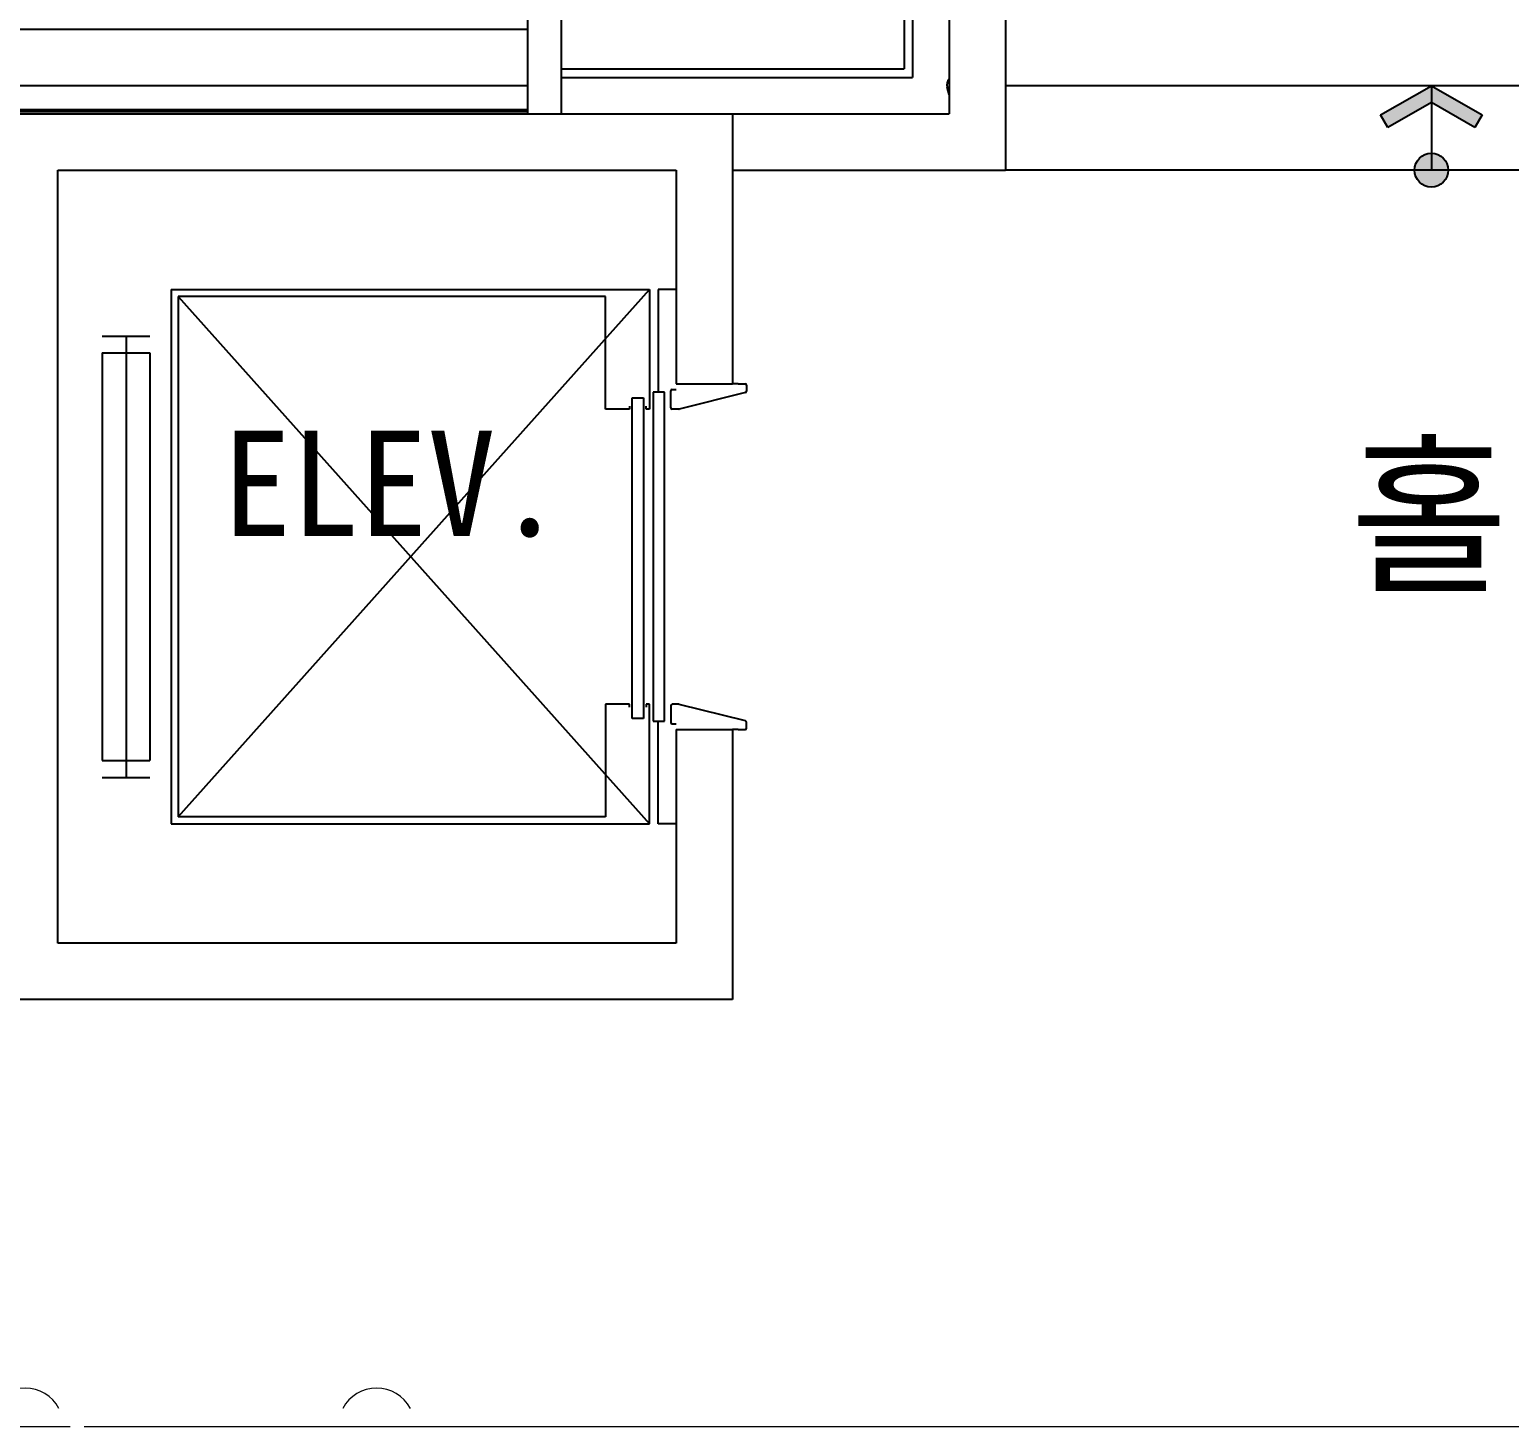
# Model space of a CAD drawing. Header units: millimetres. Extents: x 16332047 to 33387680, y -14835522 to -7015081.
# Drawn here: x 16628562 to 16633298, y -7661794 to -7657323 of the extents above; entities that cross this region are included whole.
import ezdxf
from ezdxf.enums import TextEntityAlignment as Align

# ---------------------------------------------------------------- set-up
doc = ezdxf.new("R2010")
doc.units = ezdxf.units.MM
doc.header["$LTSCALE"] = 300
doc.header["$MEASUREMENT"] = 0
doc.layers.add('건물', color=8, linetype='CONTINUOUS')
doc.layers.add('기존관', color=7, linetype='CONTINUOUS', lineweight=9)
doc.styles.add('돋움체', font='')
doc.styles.get('돋움체').set_extended_font_data('DotumChe')

msp = doc.modelspace()

# ---------------------------------------------------------------- hatches: boundary and pattern name
at = {"layer": '건물'}
msp.add_hatch(color=256, dxfattribs=at).paths.add_polyline_path([(16633048.6, -7657502.8), (16633211, -7657595.6), (16633188, -7657635.8), (16633048.6, -7657556.2), (16632909.2, -7657635.8), (16632886.2, -7657595.6)])
h = msp.add_hatch(color=256, dxfattribs=at)
edge = h.paths.add_edge_path()
edge.add_arc((16633048.6, -7657772.8), 54, 0, 360)

# ---------------------------------------------------------------- linework, layer by layer
for p, q in [((16631685.3, -7651562.8), (16631685.3, -7657772.8)), ((16630155.3, -7651742.8), (16630155.3, -7657592.8)), ((16630263.3, -7651742.8), (16630263.3, -7657592.8)), ((16631361.3, -7651742.8), (16631361.3, -7657448.8)), ((16631388.3, -7651742.8), (16631388.3, -7657475.8)), ((16631505.3, -7651742.8), (16631505.3, -7657592.8)), ((16630155.3, -7657322.8), (16615016.9, -7657322.8)), ((16630263.3, -7657448.8), (16631361.3, -7657448.8)), ((16630263.3, -7657475.8), (16631388.3, -7657475.8)), ((16630155.3, -7657502.8), (16615016.9, -7657502.8)), ((16631505.3, -7657530.2), (16631499.2, -7657507.5)), ((16634411.9, -7657502.8), (16631685.3, -7657502.8)), ((16632886.2, -7657595.6), (16633048.6, -7657502.8)), ((16633048.6, -7657502.8), (16633048.6, -7657772.8)), ((16633048.6, -7657502.8), (16633211, -7657595.6)), ((16633048.6, -7657556.2), (16632909.2, -7657635.8)), ((16633188, -7657635.8), (16633048.6, -7657556.2)), ((16630155.3, -7657579.3), (16615016.9, -7657579.3)), ((16630155.3, -7657586.1), (16615016.9, -7657586.1)), ((16628471.9, -7657592.8), (16630811.9, -7657592.8)), ((16630811.9, -7657592.8), (16630811.9, -7658456.8)), ((16630811.9, -7657592.8), (16631505.3, -7657592.8)), ((16632909.2, -7657635.8), (16632886.2, -7657595.6)), ((16633211, -7657595.6), (16633188, -7657635.8)), ((16628651.9, -7657772.8), (16628651.9, -7657772.8)), ((16628651.9, -7660247.8), (16628651.9, -7657772.8)), ((16628651.9, -7657772.8), (16630631.9, -7657772.8)), ((16630631.9, -7657772.8), (16630631.9, -7658456.8)), ((16630811.9, -7657772.8), (16631685.3, -7657772.8)), ((16634411.9, -7657772.8), (16631685.3, -7657772.8)), ((16629014.6, -7658155.3), (16629014.6, -7659865.3)), ((16629014.6, -7658155.3), (16630546.4, -7658155.3)), ((16629037.1, -7659842.8), (16630546.4, -7658155.3)), ((16629037.1, -7658177.8), (16630546.4, -7659865.3)), ((16629037.1, -7658177.8), (16629037.1, -7659842.8)), ((16630405.1, -7658177.8), (16629037.1, -7658177.8)), ((16630405.1, -7658537.8), (16630405.1, -7658177.8)), ((16630546.4, -7658155.3), (16630546.4, -7658537.8)), ((16630631.9, -7658155.3), (16630573.4, -7658155.3)), ((16630573.4, -7658155.3), (16630573.4, -7658483.8)), ((16628794.1, -7658303.8), (16628947.1, -7658303.8)), ((16628870.6, -7658303.8), (16628870.6, -7659716.8)), ((16628794.1, -7658357.8), (16628794.1, -7659662.8)), ((16628794.1, -7658357.8), (16628947.1, -7658357.8)), ((16628947.1, -7658357.8), (16628947.1, -7659662.8)), ((16630631.9, -7658456.8), (16630811.9, -7658456.8)), ((16630829.9, -7658456.8), (16630811.9, -7658456.8)), ((16630829.9, -7658456.8), (16630852.4, -7658456.8)), ((16630856.9, -7658461.3), (16630856.9, -7658480.4)), ((16630490.6, -7659527.8), (16630490.6, -7658501.8)), ((16630490.6, -7658501.8), (16630526.6, -7658501.8)), ((16630526.6, -7658501.8), (16630526.6, -7659527.8)), ((16630558.1, -7658483.8), (16630558.1, -7659536.8)), ((16630594.1, -7658483.8), (16630558.1, -7658483.8)), ((16630594.1, -7659536.8), (16630594.1, -7658483.8)), ((16630613.9, -7658533.3), (16630613.9, -7658479.3)), ((16630618.4, -7658474.8), (16630631.9, -7658474.8)), ((16630853.6, -7658484.7), (16630641.5, -7658537.7)), ((16630481.6, -7658537.8), (16630405.1, -7658537.8)), ((16630481.6, -7658528.8), (16630481.6, -7658537.8)), ((16630535.6, -7658537.8), (16630535.6, -7658528.8)), ((16630546.4, -7658537.8), (16630535.6, -7658537.8)), ((16630640.3, -7658537.8), (16630618.4, -7658537.8)), ((16630481.6, -7659482.8), (16630405.1, -7659482.8)), ((16630405.1, -7659482.8), (16630405.1, -7659842.8)), ((16630481.6, -7659491.8), (16630481.6, -7659482.8)), ((16630546.4, -7659482.8), (16630535.6, -7659482.8)), ((16630535.6, -7659482.8), (16630535.6, -7659491.8)), ((16630546.4, -7659865.3), (16630546.4, -7659482.8)), ((16630613.9, -7659487.3), (16630613.9, -7659541.3)), ((16630640.3, -7659482.8), (16630618.4, -7659482.8)), ((16630853.6, -7659535.9), (16630641.5, -7659483)), ((16630526.6, -7659527.8), (16630490.6, -7659527.8)), ((16630558.1, -7659536.8), (16630594.1, -7659536.8)), ((16630573.4, -7659865.3), (16630573.4, -7659536.8)), ((16630618.4, -7659545.8), (16630631.9, -7659545.8)), ((16630856.9, -7659559.3), (16630856.9, -7659540.3)), ((16630631.9, -7659563.8), (16630811.9, -7659563.8)), ((16630631.9, -7659563.8), (16630631.9, -7660247.8)), ((16630829.9, -7659563.8), (16630811.9, -7659563.8)), ((16630811.9, -7659563.8), (16630811.9, -7660427.8)), ((16630829.9, -7659563.8), (16630852.4, -7659563.8)), ((16628794.1, -7659662.8), (16628947.1, -7659662.8)), ((16628794.1, -7659716.8), (16628947.1, -7659716.8)), ((16630405.1, -7659842.8), (16629037.1, -7659842.8)), ((16629014.6, -7659865.3), (16630546.4, -7659865.3)), ((16630631.9, -7659865.3), (16630573.4, -7659865.3)), ((16630631.9, -7660247.8), (16628651.9, -7660247.8)), ((16630811.9, -7660427.8), (16628471.9, -7660427.8))]:
    msp.add_line(p, q, dxfattribs=at)
msp.add_circle((16633048.6, -7657772.8), 54, dxfattribs=at)
for centre, radius, start, end in [((16631521.1, -7657499.2), 23.4, 132.3002, 200.7858), ((16630852.4, -7658461.3), 4.5, 0, 90), ((16630618.4, -7658479.3), 4.5, 90, 180), ((16630852.4, -7658480.4), 4.5, 285.2551, 0), ((16630618.4, -7658533.3), 4.5, 180, 270), ((16630640.3, -7658533.3), 4.5, 270, 285.2551), ((16630618.4, -7659487.3), 4.5, 90, 180), ((16630640.3, -7659487.3), 4.5, 74.7449, 90), ((16630618.4, -7659541.3), 4.5, 180, 270), ((16630852.4, -7659559.3), 4.5, 270, 0), ((16630852.4, -7659540.3), 4.5, 360, 74.7449)]:
    msp.add_arc(centre, radius, start, end, dxfattribs=at)
at = {"layer": '기존관'}
for p, q in [((16621901.9, -7661794.3), (16628691.3, -7661794.3)), ((16628736.7, -7661794.3), (16629483.6, -7661794.4)), ((16629483.6, -7661794.4), (16636091.5, -7661794.4))]:
    msp.add_line(p, q, dxfattribs=at)
for centre in [(16628547.7, -7661794.8), (16629672.6, -7661794.8)]:
    msp.add_arc(centre, 122.8, 28.3041, 151.6959, dxfattribs=at)

# ---------------------------------------------------------------- texts
at = {"layer": '건물', "style": '돋움체'}
msp.add_text('ELEV.', height=337.5, dxfattribs=at).set_placement((16629181.2, -7658943.9))
msp.add_text('홀', height=405, dxfattribs=at).set_placement((16633041.3, -7658868.8), align=Align.MIDDLE)

doc.saveas('drawing.dxf')
